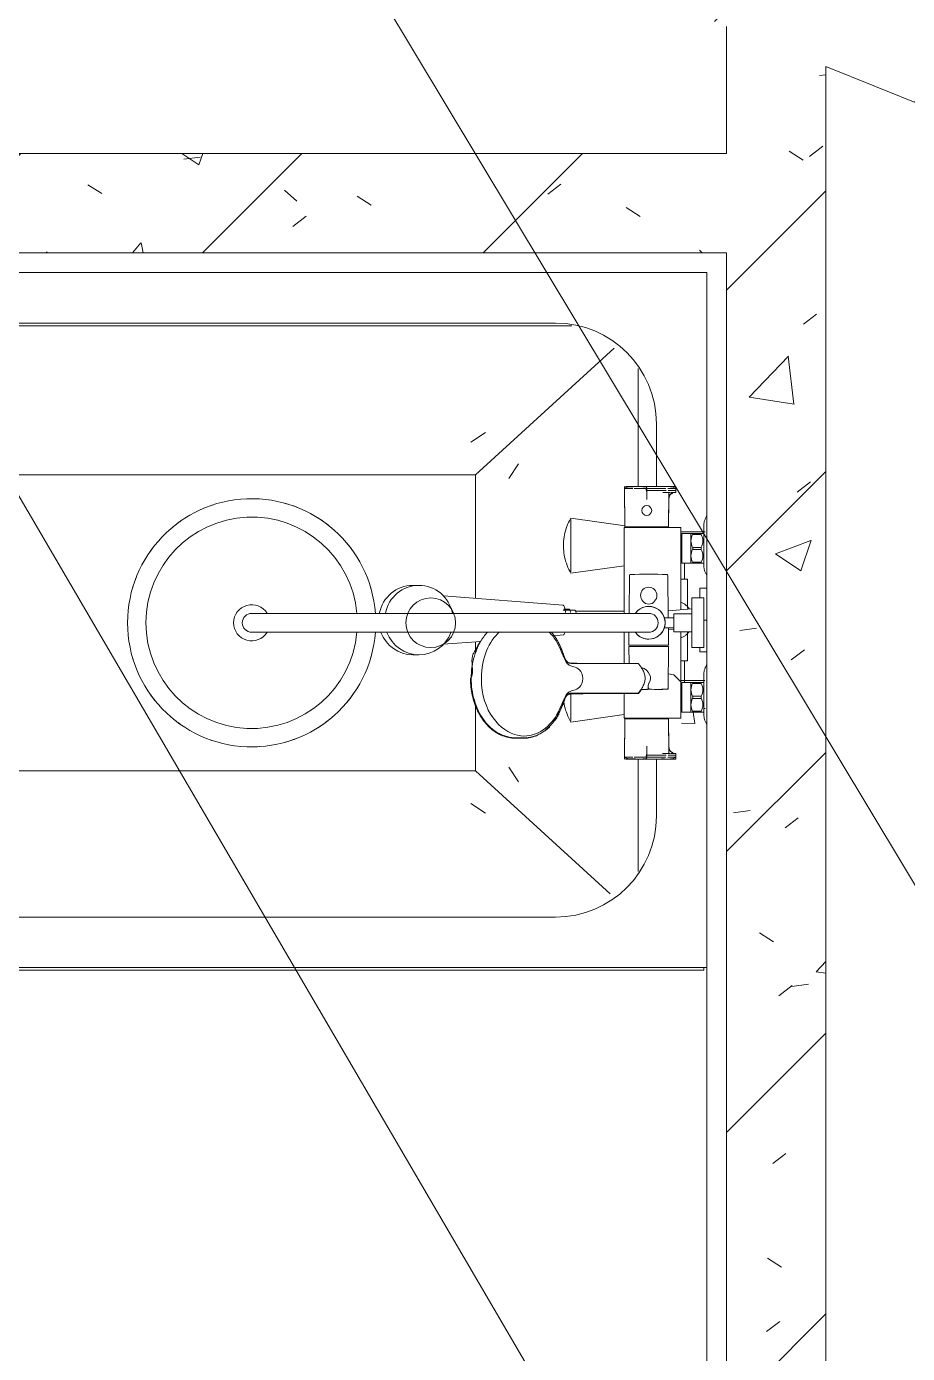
# Model space of a CAD drawing. Header units: millimetres. Extents: x -584918 to 2941280, y 3000189 to 4229862.
# Drawn here: x 177177 to 178064, y 3668222 to 3669559 of the extents above; entities that cross this region are included whole.
import ezdxf

# ---------------------------------------------------------------- set-up
doc = ezdxf.new("R2010")
doc.units = ezdxf.units.MM
for name, color, linetype, lineweight in [('Сантехника', 7, 'Continuous', 0), ('Стены внутренние', 7, 'Continuous', 0), ('Стены несущие', 7, 'Continuous', 0), ('Стены отделка', 7, 'Continuous', 0), ('экспертиза ДУ пояснения', 6, 'Continuous', 0), ('экспертиза условные обозначения', 1, 'Continuous', 0)]:
    doc.layers.add(name, color=color, linetype=linetype, lineweight=lineweight)
pattern_1 = [(45, (192051.36, 3643581.32), (-141.4214, 141.4214), [])]
pattern_2 = [(50, (192051.36, 3643581.32), (364.368, -31.8783), [38.1, -419.1]), (355, (192051.36, 3643581.3), (-70.486, 382.1133), [30.48, -335.28]), (100.451, (192081.73, 3643578.66), (293.885, 350.2334), [32.38, -356.18]), (46.184, (192051.36, 3643682.9), (542.1585, -84.086), [57.15, -628.65]), (96.636, (192096.54, 3643675.9), (474.805, 494.8554), [48.57, -534.27]), (351.184, (192051.36, 3643682.9), (474.81, 494.85), [45.72, -502.92]), (21, (192102.16, 3643657.52), (303.2285, -204.5305), [38.1, -419.1]), (326, (192102.16, 3643657.5), (123.604, 368.376), [30.48, -335.28]), (71.451, (192127.43, 3643640.47), (426.834, 163.8427), [32.38, -356.18]), (37.5, (192051.36, 3643581.32), (6.17665, 169.11015), [16.764, -314.452, 16.764, -323.596, -336.55]), (37.5, (192051.36, 3643581.32), (6.17665, 169.11015), [-671.576, 16.764, -319.786]), (7.5, (192051.36, 3643581.32), (133.6389, 200.3615), [16.764, -177.292, 16.764, -306.832, -128.27]), (7.5, (192051.36, 3643581.32), (133.6389, 200.3615), [-517.652, 16.764, -111.506]), (327.5, (191938.08, 3643581.32), (271.1818, -11.45836), [16.764, -110.236, 16.764, -379.476, -525.78]), (327.5, (191938.08, 3643581.32), (271.1818, -11.45836), [-523.24, 16.764, -509.016]), (317.5, (191887.28, 3643581.32), (296.2585, 50.8528), [16.764, -148.336, 16.764, -246.38, -373.38]), (317.5, (191887.28, 3643581.32), (296.2585, 50.8528), [-428.244, 16.764, -356.616])]

# ---------------------------------------------------------------- blocks, each defined once
blk = doc.blocks.new('ADSK_Акриловая ванна Vagnerplast Kasandra в комплекте с креплениями - Ванна 1800х700-1043259-АР Этаж 01')
at = {"layer": 'Сантехника', "color": 9, "true_color": 0xe1b7aa}
for p, q in [((1200, 0), (0, 0)), ((0, 0), (0, -3)), ((94.4, -77), (230, -201)), ((66, -212.7), (66, -99.4)), ((219.8, -158.4), (234.5, -168)), ((196.5, -204.7), (186.7, -189.8)), ((871, -201), (230, -201)), ((230, -201), (230, -267.8)), ((230, -320.2), (230, -330.9)), ((230, -374.5), (230, -499)), ((66, -606.1), (66, -487.3)), ((90.2, -626.8), (230, -499)), ((186.7, -510.2), (196.5, -495.3)), ((230, -499), (871, -499)), ((234.5, -532), (219.8, -541.6)), ((835, -649), (132.8, -649))]:
    blk.add_line(p, q, dxfattribs=at)
blk.add_circle((275, -350), 25, dxfattribs=at)
blk = doc.blocks.new('ADSK_Смеситель для ванны с душем GPD Gildo - Смеситель-853394-АР Этаж 01')
at = {"layer": 'Сантехника', "color": 253, "true_color": 0xaaaaaa}
for p, q in [((-14272, 25513.8), (-14271.6, 25473.2)), ((-14272, 25511.9), (-14271.6, 25473.2)), ((-14272, 25511.5), (-14271.6, 25473.7)), ((-14270.9, 25513.8), (-14249.6, 25513.8)), ((-14253.6, 25513.7), (-14249.7, 25513.7)), ((-14253, 25513.8), (-14249.6, 25513.9)), ((-14249.6, 25511.9), (-14249.6, 25509.9)), ((-14249.6, 25509.9), (-14249.6, 25508)), ((-14227.6, 25473.2), (-14227.3, 25508)), ((-14220.2, 25508), (-14220.2, 25513.8)), ((-14220.2, 25511.9), (-14220.2, 25509.9)), ((-14227.6, 25473.7), (-14227.4, 25500.8)), ((-14227.6, 25473.2), (-14227.4, 25500.8)), ((-14272.4, 25472.6), (-14272.4, 25386.1)), ((-14254.7, 25472.6), (-14272.4, 25472.6)), ((-14272.4, 25472.6), (-14272.4, 25386.1)), ((-14254.7, 25472.6), (-14272.4, 25472.6)), ((-14272.4, 25471.6), (-14272.4, 25386.1)), ((-14249.6, 25473.2), (-14271.6, 25473.2)), ((-14249.6, 25473.2), (-14271.6, 25473.2)), ((-14215.3, 25472.6), (-14254.7, 25472.6)), ((-14215.3, 25472.6), (-14254.7, 25472.6)), ((-14227.6, 25473.2), (-14249.6, 25473.2)), ((-14249.6, 25473.2), (-14227.6, 25473.2)), ((-14214.2, 25466.6), (-14214.2, 25436.6)), ((-14192.2, 25466.6), (-14214.2, 25466.6)), ((-14205.2, 25466.6), (-14205.2, 25436.6)), ((-14203.3, 25466.6), (-14203.3, 25465.5)), ((-14203.3, 25465.5), (-14194.7, 25465.5)), ((-14194.7, 25465.5), (-14194.7, 25466.6)), ((-14192.2, 25436.6), (-14192.2, 25466.6)), ((-14203.3, 25450.5), (-14203.3, 25452.6)), ((-14203.3, 25452.6), (-14194.7, 25452.6)), ((-14194.7, 25450.5), (-14203.3, 25450.5)), ((-14194.7, 25452.6), (-14194.7, 25450.5)), ((-14214.2, 25436.6), (-14192.2, 25436.6)), ((-14203.3, 25436.6), (-14203.3, 25437.6)), ((-14203.3, 25437.6), (-14194.7, 25437.6)), ((-14194.7, 25437.6), (-14194.7, 25436.6)), ((-14267.4, 25386.1), (-14267.1, 25424.1)), ((-14228.2, 25424.3), (-14227.9, 25381.6)), ((-14204.2, 25401.6), (-14204.2, 25385.6)), ((-14192.2, 25401.6), (-14204.2, 25401.6)), ((-14192.2, 25351.6), (-14192.2, 25401.6)), ((-14647.6, 25386.1), (-14523, 25386.1)), ((-14295.6, 25386.1), (-14599.6, 25386.1)), ((-14247.6, 25386.1), (-14523, 25386.1)), ((-14222.2, 25385.6), (-14222.2, 25367.6)), ((-14204.2, 25385.6), (-14222.2, 25385.6)), ((-14204.2, 25385.6), (-14204.2, 25367.6)), ((-14227.9, 25381.6), (-14231.9, 25381.6)), ((-14231.9, 25371.6), (-14227.8, 25371.6)), ((-14227.9, 25381.6), (-14222.2, 25381.6)), ((-14227.8, 25371.6), (-14227.6, 25354.1)), ((-14222.2, 25371.6), (-14227.8, 25371.6)), ((-14523, 25367.1), (-14647.6, 25367.1)), ((-14599.6, 25367.1), (-14295.6, 25367.1)), ((-14523, 25367.1), (-14247.6, 25367.1)), ((-14272.4, 25367.1), (-14272.4, 25335.7)), ((-14272.4, 25367.1), (-14272.4, 25335.7)), ((-14272.4, 25367.1), (-14272.4, 25335.7)), ((-14267.6, 25354.1), (-14267.5, 25367.1)), ((-14222.2, 25367.6), (-14204.2, 25367.6)), ((-14204.2, 25367.6), (-14204.2, 25351.6)), ((-14227.6, 25354.1), (-14267.6, 25354.1)), ((-14267.6, 25352.7), (-14227.7, 25352.7)), ((-14267.4, 25335.7), (-14267.6, 25352.7)), ((-14227.7, 25352.7), (-14228.1, 25311.2)), ((-14204.2, 25351.6), (-14192.2, 25351.6)), ((-14325.9, 25335.7), (-14267.4, 25335.7)), ((-14325.8, 25335.9), (-14324.2, 25335.9)), ((-14258.8, 25335.7), (-14267.4, 25335.7)), ((-14214.2, 25316.6), (-14214.2, 25286.6)), ((-14192.2, 25316.6), (-14214.2, 25316.6)), ((-14205.2, 25286.6), (-14205.2, 25316.6)), ((-14203.3, 25316.6), (-14203.3, 25315.5)), ((-14194.7, 25315.5), (-14194.7, 25316.6)), ((-14192.2, 25286.6), (-14192.2, 25316.6)), ((-14258.7, 25305.7), (-14325.9, 25305.7)), ((-14272.4, 25305.7), (-14272.4, 25281.6)), ((-14272.4, 25305.7), (-14272.4, 25280.6)), ((-14272.4, 25305.7), (-14272.4, 25280.6)), ((-14248.2, 25313.5), (-14248.1, 25311.2)), ((-14228.1, 25309.8), (-14235.7, 25309.5)), ((-14231.2, 25309.8), (-14234.3, 25309.8)), ((-14228.1, 25309.8), (-14231.2, 25309.8)), ((-14228.1, 25309.8), (-14228.1, 25311.2)), ((-14203.3, 25315.5), (-14194.7, 25315.5)), ((-14203.3, 25302.6), (-14203.3, 25300.5)), ((-14194.7, 25302.6), (-14203.3, 25302.6)), ((-14194.7, 25300.5), (-14194.7, 25302.6)), ((-14203.3, 25300.5), (-14194.7, 25300.5)), ((-14272.4, 25280.6), (-14254.7, 25280.6)), ((-14272.4, 25280.6), (-14254.7, 25280.6)), ((-14271.6, 25279.9), (-14272, 25239.3)), ((-14271.6, 25279.9), (-14272, 25241.2)), ((-14271.6, 25279.4), (-14272, 25241.7)), ((-14271.6, 25279.9), (-14249.6, 25279.9)), ((-14271.6, 25279.9), (-14249.6, 25279.9)), ((-14254.7, 25280.6), (-14215.3, 25280.6)), ((-14254.7, 25280.6), (-14215.3, 25280.6)), ((-14249.6, 25279.9), (-14227.6, 25279.9)), ((-14227.6, 25279.9), (-14249.6, 25279.9)), ((-14227.3, 25245.1), (-14227.6, 25279.9)), ((-14227.4, 25252.4), (-14227.6, 25279.9)), ((-14227.4, 25252.4), (-14227.6, 25279.4)), ((-14214.2, 25286.6), (-14192.2, 25286.6)), ((-14203.3, 25286.6), (-14203.3, 25287.6)), ((-14203.3, 25287.6), (-14194.7, 25287.6)), ((-14202.8, 25286.6), (-14201.2, 25275.2)), ((-14194.7, 25287.6), (-14194.7, 25286.6)), ((-14201.2, 25275.2), (-14214.6, 25275.6)), ((-14373.1, 25260.4), (-14382.3, 25260.4)), ((-14373.3, 25260.7), (-14381.2, 25260.6)), ((-14249.6, 25239.3), (-14270.9, 25239.3)), ((-14249.7, 25239.4), (-14253.6, 25239.4)), ((-14253, 25239.3), (-14249.6, 25239.3)), ((-14249.6, 25245.1), (-14249.6, 25243.3)), ((-14249.6, 25243.3), (-14249.6, 25241.2)), ((-14220.2, 25239.3), (-14220.2, 25245.1)), ((-14220.2, 25243.3), (-14220.2, 25241.3))]:
    blk.add_line(p, q, dxfattribs=at)
at = {"layer": 'Сантехника', "color": 253, "true_color": 0xaaaaaa, "flags": 128}
for points in [[(-14272, 25511.9), (-14270, 25513), (-14267.8, 25513.5), (-14265.6, 25513.7), (-14263.3, 25513.7), (-14261, 25513.8), (-14258.8, 25513.8)], [(-14258.8, 25513.8), (-14261, 25513.8), (-14263.3, 25513.7), (-14265.6, 25513.7), (-14267.8, 25513.5), (-14270, 25513), (-14272, 25511.9)], [(-14249.6, 25513.8), (-14250.2, 25510.9), (-14249.6, 25508)], [(-14220.2, 25513.8), (-14228.7, 25513.8), (-14249.6, 25513.8)], [(-14249.6, 25508), (-14249.6, 25506.2), (-14249.6, 25504.4), (-14249.6, 25502.6), (-14249.6, 25500.8)], [(-14220.2, 25511.9), (-14222.9, 25513.2), (-14225.8, 25513.7), (-14228.7, 25513.8), (-14231.6, 25513.8), (-14234.6, 25513.8), (-14237.5, 25513.8), (-14240.5, 25513.8)], [(-14240.5, 25513.8), (-14237.5, 25513.8), (-14234.6, 25513.8), (-14231.6, 25513.8), (-14228.7, 25513.8), (-14225.8, 25513.7), (-14222.9, 25513.2), (-14220.2, 25511.9)], [(-14215.3, 25389.8), (-14215.3, 25408.6), (-14215.3, 25472.6)], [(-14215.3, 25389.8), (-14215.3, 25408.6), (-14215.3, 25472.6)], [(-14643.6, 25386.1), (-14644.4, 25386.1), (-14645, 25386.1), (-14645.6, 25386.1), (-14646.1, 25386.1), (-14646.6, 25386.1), (-14646.9, 25386.1), (-14647.2, 25386.1), (-14647.4, 25386.1), (-14647.6, 25386.1), (-14647.6, 25386.1)], [(-14599.6, 25386.1), (-14601.5, 25386.1), (-14603.5, 25386.1), (-14605.4, 25386.1), (-14607.3, 25386.1), (-14609.2, 25386.1), (-14611, 25386.1), (-14612.9, 25386.1), (-14614.7, 25386.1), (-14616.5, 25386.1), (-14618.3, 25386.1), (-14620.1, 25386.1), (-14621.8, 25386.1), (-14623.5, 25386.1), (-14625.1, 25386.1), (-14626.7, 25386.1), (-14628.3, 25386.1), (-14629.8, 25386.1)], [(-14266.5, 25386.1), (-14268.1, 25386.1), (-14269.7, 25386.1), (-14271.3, 25386.1), (-14273, 25386.1), (-14274.7, 25386.1), (-14276.5, 25386.1), (-14278.2, 25386.1), (-14280, 25386.1), (-14281.9, 25386.1), (-14283.7, 25386.1), (-14285.6, 25386.1), (-14287.5, 25386.1), (-14289.4, 25386.1), (-14291.3, 25386.1), (-14293.2, 25386.1), (-14295.1, 25386.1), (-14295.6, 25386.1)], [(-14247.7, 25386.1), (-14247.8, 25386.1), (-14248, 25386.1), (-14248.2, 25386.1), (-14248.6, 25386.1), (-14249, 25386.1), (-14249.5, 25386.1), (-14250.1, 25386.1), (-14250.7, 25386.1), (-14251.4, 25386.1), (-14252.2, 25386.1)], [(-14647.6, 25367.1), (-14647.5, 25367.1), (-14647.3, 25367.1), (-14647, 25367.1), (-14646.7, 25367.1), (-14646.3, 25367.1), (-14645.8, 25367.1), (-14645.2, 25367.1), (-14644.6, 25367.1), (-14643.8, 25367.1), (-14643.1, 25367.1)], [(-14630.2, 25367.1), (-14628.7, 25367.1), (-14627.2, 25367.1), (-14625.6, 25367.1), (-14623.9, 25367.1), (-14622.3, 25367.1), (-14620.5, 25367.1), (-14618.8, 25367.1), (-14617, 25367.1), (-14615.2, 25367.1), (-14613.4, 25367.1), (-14611.5, 25367.1), (-14609.7, 25367.1), (-14607.8, 25367.1), (-14605.9, 25367.1), (-14604, 25367.1), (-14602.1, 25367.1), (-14600.1, 25367.1), (-14599.6, 25367.1)], [(-14295.6, 25367.1), (-14293.7, 25367.1), (-14291.8, 25367.1), (-14289.9, 25367.1), (-14288, 25367.1), (-14286.1, 25367.1), (-14284.2, 25367.1), (-14282.4, 25367.1), (-14280.5, 25367.1), (-14278.7, 25367.1), (-14276.9, 25367.1), (-14275.2, 25367.1), (-14273.5, 25367.1), (-14271.8, 25367.1), (-14270.1, 25367.1), (-14268.5, 25367.1), (-14267, 25367.1)], [(-14251.6, 25367.1), (-14250.9, 25367.1), (-14250.2, 25367.1), (-14249.6, 25367.1), (-14249.1, 25367.1), (-14248.7, 25367.1), (-14248.3, 25367.1), (-14248, 25367.1), (-14247.8, 25367.1), (-14247.7, 25367.1), (-14247.6, 25367.1)], [(-14215.3, 25280.6), (-14215.3, 25344.6), (-14215.3, 25367.2)], [(-14215.3, 25280.6), (-14215.3, 25344.6), (-14215.3, 25367.2)], [(-14227.9, 25325.2), (-14222.2, 25324.2), (-14215.6, 25317.5), (-14214.2, 25315)], [(-14249.6, 25252.4), (-14249.6, 25250.5), (-14249.6, 25248.7), (-14249.6, 25246.9), (-14249.6, 25245.1)], [(-14258.8, 25239.3), (-14261, 25239.4), (-14263.3, 25239.4), (-14265.6, 25239.5), (-14267.8, 25239.6), (-14270, 25240.1), (-14272, 25241.2)], [(-14272, 25241.2), (-14270, 25240.1), (-14267.8, 25239.6), (-14265.6, 25239.5), (-14263.3, 25239.4), (-14261, 25239.4), (-14258.8, 25239.3)], [(-14249.6, 25245.1), (-14250.2, 25242.2), (-14249.6, 25239.3)], [(-14249.6, 25239.3), (-14228.7, 25239.3), (-14220.2, 25239.3)], [(-14240.5, 25239.3), (-14237.5, 25239.3), (-14234.6, 25239.4), (-14231.6, 25239.4), (-14228.7, 25239.3), (-14225.8, 25239.4), (-14222.9, 25240), (-14220.2, 25241.3)], [(-14220.2, 25241.3), (-14222.9, 25240), (-14225.8, 25239.4), (-14228.7, 25239.3), (-14231.6, 25239.4), (-14234.6, 25239.4), (-14237.5, 25239.3), (-14240.5, 25239.3)]]:
    blk.add_lwpolyline(points, dxfattribs=at)
at = {"layer": 'Сантехника', "color": 253, "true_color": 0xaaaaaa}
for centre, radius, start, end in [((-14647.6, 25376.6), 125, 4.3587, 355.6413), ((-14647.6, 25376.6), 125, 108, 110.7852), ((-14647.6, 25376.6), 125, 90, 90.9719), ((-14647.6, 25376.6), 125, 86.4742, 90), ((-14647.6, 25376.6), 125, 68.4927, 74.359), ((-14249.6, 25489.7), 4.95, 0, 180), ((-14249.6, 25489.7), 4.95, 0, 180), ((-14249.6, 25489.7), 4.95, 180, 0), ((-14249.6, 25489.7), 4.95, 180, 0), ((-14647.6, 25376.6), 106.5, 5.1177, 354.8823), ((-14647.6, 25376.6), 125, 124.0324, 129.6996), ((-14647.6, 25376.6), 125, 51.5693, 57.4616), ((-14271.4, 25471.6), 1, 135, 180), ((-14271.1, 25473.7), 0.53, 180.55, 270), ((-14228.1, 25473.7), 0.507, 270, 359.45), ((-14192.3, 25459.1), 12.8, 149.7203, 210.2797), ((-14205.8, 25459.1), 12.8, 329.7203, 30.2797), ((-14647.6, 25376.6), 125, 140.8157, 146.7943), ((-14647.6, 25376.6), 125, 34.9462, 39.5976), ((-14192.3, 25444.1), 12.8, 149.7203, 210.2797), ((-14205.8, 25444.1), 12.8, 329.7203, 30.2797), ((-14647.6, 25376.6), 125, 158.2284, 163.4794), ((-14266.1, 25424.1), 0.998, 92.8119, 179.5562), ((-14247.6, 25048.4), 377.2, 87.1918, 92.8119), ((-14229.2, 25424.1), 1, 13.0195, 88.776), ((-14647.6, 25376.6), 125, 15.4584, 18), ((-14247.6, 25404.2), 8.25, 315.3231, 224.6769), ((-14247.6, 25402.6), 7.21, 215.5912, 324.4088), ((-14647.6, 25376.6), 18.2, 31.369, 328.631), ((-14647.6, 25376.6), 9.5, 90, 270), ((-14247.6, 25376.6), 16.5, 0, 143.359), ((-14247.6, 25376.6), 16.5, 270, 140.9091), ((-14247.6, 25376.6), 9.5, 270, 90), ((-14247.6, 25376.6), 16.5, 216.641, 0), ((-14247.6, 25376.6), 16.5, 219.0909, 270), ((-14647.6, 25376.6), 125, 342, 344.5416), ((-14647.6, 25376.6), 125, 196.5206, 201.7716), ((-14258.8, 25334.7), 1, 42.1874, 90), ((-14281.5, 25314.1), 31.7, 35.5199, 42.1874), ((-14279.3, 25315.6), 29, 27.1188, 35.5499), ((-14272.5, 25319.1), 21.4, 15.4992, 27.1188), ((-14273, 25322.5), 21.9, 332.6694, 343.9974), ((-14267.1, 25320.6), 15.8, 0.4678, 15.617), ((-14267.3, 25320.8), 16, 343.9974, 359.5793), ((-14647.6, 25376.6), 125, 213.2057, 219.1843), ((-14647.6, 25376.6), 125, 320.4024, 325.0538), ((-14258.7, 25306.7), 1, 270.2209, 317.9976), ((-14279.9, 25326), 29.6, 317.6588, 326.0364), ((-14279.6, 25325.8), 29.3, 325.9318, 332.6694), ((-14256.1, 25420.6), 111.2, 270.4198, 274.316), ((-14245.4, 25313.5), 2.73, 144.446, 180.3453), ((-14246.6, 25311.2), 1.51, 179.6178, 269.6178), ((-14239.5, 25419.1), 109.6, 265.6855, 271.752), ((-14248.5, 25713.1), 403.8, 271.752, 272.6966), ((-14229.6, 25311.2), 1.5, 272.6966, 359.4658), ((-14192.3, 25309.1), 12.8, 149.7203, 210.2797), ((-14205.8, 25309.1), 12.8, 329.7203, 30.2797), ((-14192.3, 25294.1), 12.8, 149.7203, 210.2797), ((-14205.8, 25294.1), 12.8, 329.7203, 30.2797), ((-14647.6, 25376.6), 125, 230.3004, 235.9676), ((-14647.6, 25376.6), 125, 302.5384, 308.4307), ((-14271.4, 25281.6), 1, 180, 225), ((-14271.1, 25279.4), 0.53, 90, 179.45), ((-14228.1, 25279.4), 0.507, 0.55, 90), ((-14647.6, 25376.6), 125, 249.2148, 252), ((-14647.6, 25376.6), 125, 269.0281, 270), ((-14647.6, 25376.6), 125, 270, 273.5258), ((-14647.6, 25376.6), 125, 285.641, 291.5073)]:
    blk.add_arc(centre, radius, start, end, dxfattribs=at)
for points, knots in [([(-14271.1, 25512.6), (-14271.1, 25512.6), (-14271.3, 25512.5), (-14271.5, 25512.3), (-14271.7, 25512.1), (-14271.9, 25511.8), (-14272, 25511.6), (-14272, 25511.5)], [-0.04166667, -0.04166667, -0.04166667, -0.04166667, -0.03645833, -0.03125, -0.02083333, -0.01041667, 0, 0, 0, 0]), ([(-14262.2, 25511.9), (-14261.3, 25511.9), (-14258.9, 25511.9), (-14254.8, 25511.9), (-14251.5, 25511.9), (-14250, 25511.9)], [-0.3801714, -0.3801714, -0.3801714, -0.3801714, -0.2857143, -0.1428571, -0.0098906, -0.0098906, -0.0098906, -0.0098906]), ([(-14253.1, 25513.7), (-14252.9, 25513.7), (-14251.8, 25513.7), (-14250.7, 25513.7), (-14249.6, 25513.7)], [0.7554499, 0.7554499, 0.7554499, 0.7554499, 0.7857143, 1, 1, 1, 1]), ([(-14230.4, 25511.9), (-14231, 25511.9), (-14233.2, 25511.9), (-14236.8, 25511.9), (-14241.1, 25511.9), (-14245.3, 25511.9), (-14248.2, 25511.9), (-14249.6, 25511.9)], [0.5532926, 0.5532926, 0.5532926, 0.5532926, 0.6, 0.7, 0.8, 0.9, 1, 1, 1, 1]), ([(-14229.9, 25509.9), (-14230.9, 25509.9), (-14233.8, 25509.9), (-14240.8, 25509.9), (-14245.9, 25509.9), (-14249.6, 25509.9)], [-19.251257, -19.251257, -19.251257, -19.251257, -16.243248, -10.828832, 0, 0, 0, 0]), ([(-14226, 25508), (-14226.9, 25508), (-14229, 25508), (-14231.7, 25508), (-14233.4, 25508)], [0.3992717, 0.3992717, 0.3992717, 0.3992717, 0.5, 0.6415393, 0.6415393, 0.6415393, 0.6415393]), ([(-14220.2, 25511.9), (-14220.3, 25511.9), (-14220.3, 25511.8), (-14222.2, 25511.8), (-14224.2, 25511.8), (-14226.3, 25511.9), (-14227.6, 25511.9), (-14228.3, 25511.9), (-14228.3, 25511.9)], [0, 0, 0, 0, 0.2, 0.3, 0.4, 0.45, 0.5, 0.5043447, 0.5043447, 0.5043447, 0.5043447]), ([(-14220.2, 25509.9), (-14220.3, 25509.9), (-14220.4, 25509.9), (-14224.6, 25509.9), (-14228, 25509.9), (-14228.1, 25509.9)], [-43.315327, -43.315327, -43.315327, -43.315327, -32.486496, -21.657664, -21.194493, -21.194493, -21.194493, -21.194493]), ([(-14227.4, 25500.8), (-14227.3, 25501.3), (-14227.2, 25502.3), (-14227, 25503.4), (-14226.8, 25504.2), (-14226.6, 25504.7), (-14226.4, 25505.1), (-14226.3, 25505.4), (-14226.1, 25505.7), (-14226, 25505.9), (-14225.8, 25506.1), (-14225.5, 25506.4), (-14225.1, 25506.6), (-14224.7, 25506.8), (-14224.3, 25507), (-14223.9, 25507.1), (-14223.6, 25507.3), (-14223.4, 25507.4), (-14223.3, 25507.5), (-14223.1, 25507.5), (-14223.1, 25507.6)], [-1, -1, -1, -1, -0.98958333, -0.97916667, -0.97395833, -0.96875, -0.96354167, -0.9609375, -0.95833333, -0.95572917, -0.953125, -0.94791667, -0.94270833, -0.9375, -0.93229167, -0.92708333, -0.92447917, -0.921875, -0.91927083, -0.91666667, -0.91666667, -0.91666667, -0.91666667]), ([(-14223.4, 25507.4), (-14223.9, 25507.1), (-14224.5, 25506.8), (-14225.2, 25506.3), (-14225.7, 25505.9), (-14226.2, 25505.4), (-14227, 25504.2), (-14227.3, 25502.6), (-14227.4, 25501.2), (-14227.4, 25500.8)], [0.3333333, 0.3333333, 0.3333333, 0.3333333, 0.4444444, 0.5, 0.5555556, 0.6111111, 0.6666667, 0.8888889, 1, 1, 1, 1]), ([(-14427.2, 25320.4), (-14426.7, 25320.8), (-14426.1, 25321.8), (-14425.5, 25323.9), (-14425.3, 25325.9), (-14425.2, 25328.1), (-14425.2, 25330.7), (-14425.4, 25333), (-14425.5, 25334.6), (-14425.5, 25335.6), (-14425.6, 25336.3), (-14425.6, 25337), (-14425.7, 25337.9), (-14425.7, 25339.5), (-14425.5, 25341.5), (-14425.1, 25343.6), (-14424.4, 25345.4), (-14423.5, 25346.9), (-14422.7, 25348), (-14422.1, 25349), (-14421.7, 25349.5), (-14421.4, 25350), (-14421.2, 25350.4), (-14421, 25350.8), (-14420.9, 25351), (-14420.8, 25351.3), (-14420.7, 25351.5), (-14420.6, 25351.8), (-14420.3, 25352.3), (-14420, 25353), (-14419.6, 25353.9), (-14419, 25355), (-14418.2, 25356.4), (-14417.5, 25357.6), (-14417.1, 25358.3), (-14417, 25358.4)], [0, 0, 0, 0, 0.0131579, 0.0197368, 0.0263158, 0.0328947, 0.0394737, 0.0460526, 0.0493421, 0.0509868, 0.0526316, 0.0542763, 0.0559211, 0.0592105, 0.0657895, 0.0723684, 0.0789474, 0.0855263, 0.0921053, 0.0953947, 0.0986842, 0.1003289, 0.1019737, 0.1036184, 0.1044408, 0.1052632, 0.1060855, 0.1069079, 0.1085526, 0.1118421, 0.1151316, 0.1184211, 0.125, 0.1315789, 0.1334777, 0.1334777, 0.1334777, 0.1334777]), ([(-14426.6, 25320.7), (-14426.5, 25324.4), (-14426, 25331.8), (-14423.5, 25343), (-14419.6, 25353.4), (-14414.8, 25361.5), (-14411.3, 25365.8), (-14409.9, 25367.3)], [-1, -1, -1, -1, -0.875, -0.75, -0.625, -0.5, -0.4257101, -0.4257101, -0.4257101, -0.4257101]), ([(-14313.9, 25320.5), (-14313.9, 25324.5), (-14319.1, 25333.1), (-14331.9, 25331.3), (-14335.5, 25351.7), (-14344.9, 25364.2), (-14348, 25367.3)], [0, 0, 0, 0, 0.0293974, 0.0890096, 0.1934039, 0.2348053, 0.2348053, 0.2348053, 0.2348053]), ([(-14345.7, 25367.1), (-14344.9, 25366.3), (-14343.2, 25364.2), (-14340.9, 25360.8), (-14338.6, 25357), (-14337.1, 25353.9), (-14336.2, 25351.8), (-14335.7, 25350.6), (-14335.4, 25349.7), (-14335, 25348.9), (-14334.6, 25347.7), (-14334.3, 25346.7), (-14333.9, 25345.6), (-14333.6, 25344.9), (-14333.4, 25344.1), (-14333.1, 25343.4), (-14332.9, 25342.7), (-14332.6, 25342.1), (-14332.4, 25341.4), (-14332.1, 25340.8), (-14331.8, 25340.2), (-14331.6, 25339.7), (-14331.3, 25339.2), (-14331, 25338.7), (-14330.7, 25338.2), (-14330.4, 25337.8), (-14330, 25337.4), (-14329.7, 25337.1), (-14329.3, 25336.7), (-14328.9, 25336.5), (-14328.5, 25336.2), (-14327.5, 25335.8), (-14326.7, 25335.7), (-14325.9, 25335.7)], [-0.6496557, -0.6496557, -0.6496557, -0.6496557, -0.6111111, -0.5555556, -0.5, -0.4444444, -0.4166667, -0.4027778, -0.3888889, -0.375, -0.3611111, -0.3333333, -0.3194444, -0.3055556, -0.2916667, -0.2777778, -0.2638889, -0.25, -0.2361111, -0.2222222, -0.2083333, -0.1944444, -0.1805556, -0.1666667, -0.1527778, -0.1388889, -0.125, -0.1111111, -0.0972222, -0.0833333, -0.0694444, -0.0555556, 0, 0, 0, 0]), ([(-14317, 25335.7), (-14317.3, 25335.7), (-14317.8, 25335.7), (-14318.8, 25335.7), (-14320, 25335.8), (-14321.2, 25335.9), (-14322.1, 25335.9), (-14322.7, 25335.9), (-14323.1, 25335.9), (-14323.5, 25335.9), (-14324.1, 25335.9), (-14325.2, 25335.8), (-14326.7, 25335.8), (-14328.5, 25336.4), (-14330.2, 25337.7), (-14331.8, 25340.1), (-14333.3, 25343.4), (-14334.6, 25347.3), (-14335.5, 25350), (-14335.9, 25351.3)], [0.35, 0.35, 0.35, 0.35, 0.35625, 0.3625, 0.375, 0.3875, 0.39375, 0.396875, 0.4, 0.403125, 0.40625, 0.4125, 0.425, 0.4375, 0.45, 0.4625, 0.475, 0.4875, 0.5, 0.5, 0.5, 0.5]), ([(-14427.2, 25320.4), (-14427.2, 25314.8), (-14426, 25303.4), (-14420.6, 25287.5), (-14412.1, 25274.5), (-14401.2, 25265.1), (-14390.8, 25261), (-14383.5, 25260.3), (-14380.6, 25260.4), (-14379.8, 25260.5)], [0, 0, 0, 0, 0.0555556, 0.1111111, 0.1666667, 0.2222222, 0.2777778, 0.3055556, 0.3161648, 0.3161648, 0.3161648, 0.3161648]), ([(-14313.9, 25320.5), (-14313.9, 25316.5), (-14319.1, 25308), (-14331.9, 25309.7), (-14337.4, 25278.6), (-14378, 25247.9), (-14416.2, 25286.9), (-14416.2, 25320.5)], [0, 0, 0, 0, 0.0293974, 0.0890096, 0.1934039, 0.3433632, 0.4954873, 0.4954873, 0.4954873, 0.4954873]), ([(-14325.9, 25305.7), (-14326.5, 25305.7), (-14327.3, 25305.6), (-14328.2, 25305.2), (-14328.9, 25304.9), (-14329.3, 25304.6), (-14329.6, 25304.3), (-14329.8, 25304.2), (-14330.1, 25303.9), (-14330.5, 25303.5), (-14330.8, 25303), (-14331, 25302.7), (-14331.2, 25302.3), (-14331.5, 25301.8), (-14331.8, 25301.3), (-14332, 25300.8), (-14332.1, 25300.5), (-14332.3, 25300), (-14332.6, 25299.3), (-14332.9, 25298.5), (-14333.2, 25297.8), (-14333.4, 25297.1), (-14333.8, 25296.1), (-14334.1, 25295.1), (-14334.4, 25294.2), (-14334.7, 25293.3), (-14335, 25292.5), (-14335.4, 25291.7), (-14335.7, 25290.8), (-14336.2, 25289.6), (-14337.1, 25287.5), (-14338.6, 25284.4), (-14340.9, 25280.6), (-14343.5, 25276.8), (-14346.6, 25273.1), (-14350.1, 25269.8), (-14353.9, 25266.7), (-14358.2, 25264.2), (-14362.8, 25262.2), (-14367.8, 25261), (-14371.4, 25260.7), (-14373.3, 25260.7)], [-1, -1, -1, -1, -0.958333, -0.9375, -0.916667, -0.895833, -0.890625, -0.885417, -0.875, -0.854167, -0.84375, -0.833333, -0.822917, -0.8125, -0.791667, -0.78125, -0.776042, -0.770833, -0.75, -0.729167, -0.71875, -0.708333, -0.6875, -0.666667, -0.652778, -0.638889, -0.625, -0.611111, -0.597222, -0.583333, -0.555556, -0.5, -0.444444, -0.388889, -0.333333, -0.277778, -0.222222, -0.166667, -0.111111, -0.055556, 0, 0, 0, 0]), ([(-14258, 25305.5), (-14258.8, 25305.5), (-14261, 25305.5), (-14265.7, 25305.5), (-14271.1, 25305.5), (-14275.8, 25305.5), (-14279.5, 25305.5), (-14282.1, 25305.5), (-14284.7, 25305.5), (-14287.3, 25305.5), (-14289.8, 25305.5), (-14292.2, 25305.5), (-14294.2, 25305.5), (-14295.8, 25305.5), (-14296.9, 25305.4), (-14298, 25305.4), (-14299.2, 25305.4), (-14300.7, 25305.4), (-14302.6, 25305.4), (-14305, 25305.4), (-14308, 25305.3), (-14311, 25305.3), (-14313.4, 25305.2), (-14315.1, 25305.2), (-14316.4, 25305.1), (-14317.4, 25305.1), (-14318.5, 25305.1), (-14319.8, 25305), (-14321.6, 25305), (-14323.4, 25304.9), (-14325.2, 25304.9), (-14326.7, 25304.9), (-14328, 25304.7), (-14329.3, 25304.2), (-14330.4, 25303.2), (-14331.4, 25301.7), (-14332.2, 25299.7), (-14332.9, 25297.5), (-14333.6, 25295.4), (-14334.2, 25293.9), (-14334.5, 25293), (-14334.5, 25292.9)], [0, 0, 0, 0, 0.0294118, 0.0588235, 0.0882353, 0.1176471, 0.1323529, 0.1470588, 0.1617647, 0.1764706, 0.1911765, 0.2058824, 0.2205882, 0.2279412, 0.2352941, 0.2426471, 0.25, 0.2647059, 0.2794118, 0.2941176, 0.3088235, 0.3235294, 0.3382353, 0.3455882, 0.3529412, 0.3602941, 0.3676471, 0.3823529, 0.3970588, 0.4117647, 0.4191176, 0.4264706, 0.4338235, 0.4411765, 0.4485294, 0.4558824, 0.4632353, 0.4705882, 0.4779412, 0.4852941, 0.4864913, 0.4864913, 0.4864913, 0.4864913]), ([(-14327.5, 25305.3), (-14327.4, 25305.3), (-14327.3, 25305.3), (-14327.1, 25305.3), (-14326.7, 25305.3), (-14326.4, 25305.3), (-14326.1, 25305.3), (-14325.7, 25305.4), (-14325.2, 25305.4), (-14324.7, 25305.4), (-14324, 25305.4), (-14323.1, 25305.4), (-14321.9, 25305.4), (-14320.5, 25305.4), (-14319, 25305.4), (-14317.3, 25305.4), (-14315.5, 25305.4), (-14313.5, 25305.4), (-14311.4, 25305.4), (-14309.1, 25305.4), (-14307, 25305.4), (-14305.7, 25305.4), (-14305.4, 25305.4)], [0.6501108, 0.6501108, 0.6501108, 0.6501108, 0.6527778, 0.6597222, 0.6631944, 0.6666667, 0.6701389, 0.6736111, 0.6805556, 0.6875, 0.6944444, 0.7083333, 0.7222222, 0.7361111, 0.75, 0.7638889, 0.7777778, 0.7916667, 0.8055556, 0.8194444, 0.8333333, 0.8385568, 0.8385568, 0.8385568, 0.8385568]), ([(-14301.4, 25305.4), (-14301.1, 25305.4), (-14299.7, 25305.4), (-14298.3, 25305.4), (-14297.2, 25305.4)], [0.85747572, 0.85747572, 0.85747572, 0.85747572, 0.86111111, 0.87575772, 0.87575772, 0.87575772, 0.87575772]), ([(-14247.1, 25309.7), (-14248.2, 25309.6), (-14251, 25309.4), (-14253.8, 25309.4), (-14255.3, 25309.4)], [-0.870672, -0.870672, -0.870672, -0.870672, -0.5, 0, 0, 0, 0]), ([(-14241.9, 25309.4), (-14241.3, 25309.4), (-14237.6, 25309.4), (-14234, 25309.5), (-14231.1, 25309.7)], [-0.6132169, -0.6132169, -0.6132169, -0.6132169, -0.5, -0.0242935, -0.0242935, -0.0242935, -0.0242935]), ([(-14337.9, 25285), (-14338.5, 25283.9), (-14339.8, 25281.6), (-14341.2, 25279.3), (-14342, 25278.2), (-14342.1, 25278.2)], [0.51598247, 0.51598247, 0.51598247, 0.51598247, 0.52941176, 0.54411765, 0.54477148, 0.54477148, 0.54477148, 0.54477148]), ([(-14359.5, 25263.3), (-14360.2, 25263), (-14363.1, 25261.9), (-14368.2, 25260.5), (-14372.7, 25260.3), (-14375, 25260.5)], [0.63686675, 0.63686675, 0.63686675, 0.63686675, 0.64705882, 0.67647059, 0.70588235, 0.70588235, 0.70588235, 0.70588235]), ([(-14347.1, 25272.1), (-14347.9, 25271.3), (-14349.5, 25269.8), (-14351.2, 25268.4), (-14352, 25267.8)], [0.57481429, 0.57481429, 0.57481429, 0.57481429, 0.58823529, 0.60070289, 0.60070289, 0.60070289, 0.60070289]), ([(-14223.1, 25245.6), (-14223.1, 25245.6), (-14223.3, 25245.7), (-14223.4, 25245.8), (-14223.6, 25245.9), (-14223.9, 25246), (-14224.3, 25246.1), (-14224.7, 25246.3), (-14225.1, 25246.5), (-14225.5, 25246.8), (-14225.8, 25247), (-14226, 25247.3), (-14226.1, 25247.5), (-14226.3, 25247.7), (-14226.4, 25248), (-14226.6, 25248.4), (-14226.8, 25249), (-14227, 25249.7), (-14227.2, 25250.8), (-14227.3, 25251.8), (-14227.4, 25252.4)], [-0.08333333, -0.08333333, -0.08333333, -0.08333333, -0.08072917, -0.078125, -0.07552083, -0.07291667, -0.06770833, -0.0625, -0.05729167, -0.05208333, -0.046875, -0.04427083, -0.04166667, -0.0390625, -0.03645833, -0.03125, -0.02604167, -0.02083333, -0.01041667, 0, 0, 0, 0]), ([(-14227.4, 25252.4), (-14227.4, 25251.9), (-14227.3, 25251), (-14227.2, 25249.9), (-14226.9, 25249), (-14226.6, 25248.4), (-14226.2, 25247.8), (-14225.7, 25247.3), (-14225.2, 25246.8), (-14224.5, 25246.3), (-14223.9, 25246), (-14223.4, 25245.8)], [0, 0, 0, 0, 0.1111111, 0.2222222, 0.2777778, 0.3333333, 0.3888889, 0.4444444, 0.5, 0.5555556, 0.6666667, 0.6666667, 0.6666667, 0.6666667]), ([(-14272, 25241.7), (-14272, 25241.5), (-14271.9, 25241.3), (-14271.7, 25241), (-14271.5, 25240.8), (-14271.3, 25240.6), (-14271.1, 25240.6), (-14271.1, 25240.5)], [-1, -1, -1, -1, -0.98958333, -0.97916667, -0.96875, -0.96354167, -0.95833333, -0.95833333, -0.95833333, -0.95833333]), ([(-14250, 25241.2), (-14251.5, 25241.2), (-14254.8, 25241.2), (-14258.9, 25241.2), (-14261.3, 25241.3), (-14262.2, 25241.3)], [-0.9901094, -0.9901094, -0.9901094, -0.9901094, -0.8571429, -0.7142857, -0.6198286, -0.6198286, -0.6198286, -0.6198286]), ([(-14249.6, 25239.4), (-14250.3, 25239.4), (-14251.5, 25239.4), (-14252.6, 25239.4), (-14253.1, 25239.4)], [0, 0, 0, 0, 0.1428571, 0.2445501, 0.2445501, 0.2445501, 0.2445501]), ([(-14249.6, 25243.3), (-14245.9, 25243.3), (-14240.8, 25243.3), (-14233.8, 25243.3), (-14230.9, 25243.3), (-14229.9, 25243.3)], [0, 0, 0, 0, 10.828832, 16.243248, 19.251257, 19.251257, 19.251257, 19.251257]), ([(-14249.6, 25241.2), (-14248.2, 25241.2), (-14245.3, 25241.2), (-14241.1, 25241.2), (-14236.8, 25241.3), (-14233.2, 25241.3), (-14231, 25241.3), (-14230.4, 25241.3)], [0, 0, 0, 0, 0.1, 0.2, 0.3, 0.4, 0.4467074, 0.4467074, 0.4467074, 0.4467074]), ([(-14233.7, 25245.1), (-14231.9, 25245.1), (-14229.1, 25245.1), (-14226.9, 25245.1), (-14226.1, 25245.1)], [0.351163, 0.351163, 0.351163, 0.351163, 0.5, 0.5989012, 0.5989012, 0.5989012, 0.5989012]), ([(-14228.3, 25241.3), (-14228.3, 25241.3), (-14227.6, 25241.3), (-14226.3, 25241.3), (-14224.2, 25241.3), (-14222.2, 25241.3), (-14220.3, 25241.3), (-14220.3, 25241.3), (-14220.2, 25241.3)], [0.4956553, 0.4956553, 0.4956553, 0.4956553, 0.5, 0.55, 0.6, 0.7, 0.8, 1, 1, 1, 1]), ([(-14228.1, 25243.3), (-14228, 25243.3), (-14224.6, 25243.3), (-14220.4, 25243.3), (-14220.3, 25243.3), (-14220.2, 25243.3)], [21.194493, 21.194493, 21.194493, 21.194493, 21.657664, 32.486496, 43.315327, 43.315327, 43.315327, 43.315327])]:
    blk.add_open_spline(points, degree=3, knots=knots, dxfattribs=at)
for points in [[(-14272, 25511.9), (-14272, 25511.9), (-14271.6, 25511.9), (-14270, 25511.8), (-14267.3, 25511.8), (-14264.9, 25511.9), (-14263.6, 25511.9)], [(-14259.2, 25513.9), (-14259.7, 25513.9), (-14260.1, 25513.8), (-14260.6, 25513.8)], [(-14249.8, 25513.8), (-14250.8, 25513.8), (-14252.8, 25513.9), (-14254.9, 25513.9), (-14256, 25513.9)], [(-14220.2, 25508), (-14220.8, 25508), (-14222.5, 25508), (-14225.4, 25508)], [(-14398.1, 25367.5), (-14408.3, 25357.9), (-14416.2, 25342.1), (-14416.2, 25320.5)], [(-14247.7, 25315.1), (-14243.1, 25321.1), (-14247.3, 25329.1), (-14255.1, 25331.6)], [(-14381.2, 25260.6), (-14384.3, 25260.7), (-14390.4, 25261.5), (-14399.2, 25265.1), (-14407.2, 25270.9), (-14414.1, 25278.6), (-14419.6, 25287.9), (-14423.5, 25298.4), (-14426, 25309.6), (-14426.5, 25317), (-14426.6, 25320.7)], [(-14255.3, 25308.8), (-14256.1, 25307.6), (-14257, 25306.5), (-14258, 25305.5)], [(-14263.6, 25241.3), (-14264.9, 25241.3), (-14267.3, 25241.3), (-14270, 25241.3), (-14271.6, 25241.3), (-14272, 25241.2), (-14272, 25241.2)], [(-14260.6, 25239.3), (-14260.1, 25239.3), (-14259.7, 25239.3), (-14259.2, 25239.3)], [(-14256, 25239.3), (-14254.9, 25239.3), (-14252.8, 25239.3), (-14250.8, 25239.3), (-14249.8, 25239.3)], [(-14225.3, 25245.1), (-14222.5, 25245.1), (-14220.8, 25245.1), (-14220.2, 25245.1)]]:
    blk.add_open_spline(points, degree=3, dxfattribs=at)
blk = doc.blocks.new('ВК_Домодедово_rvt-1-АР Этаж 01')
at = {"layer": 'Сантехника', "color": 253, "lineweight": 9, "true_color": 0xaaaaaa, "rotation": 180}
blk.add_blockref('ADSK_Акриловая ванна Vagnerplast Kasandra в комплекте с креплениями - Ванна 1800х700-1043259-АР Этаж 01', (-14192.2, 25026.6), dxfattribs=at)
at = {"layer": 'Сантехника', "color": 253, "lineweight": 9, "true_color": 0xaaaaaa}
blk.add_blockref('ADSK_Смеситель для ванны с душем GPD Gildo - Смеситель-853394-АР Этаж 01', (0, 0), dxfattribs=at)
blk = doc.blocks.new('ADSK_Ванна_стальная_эмалированная_ГОСТ23695-2016 - ВСт-1200-7575436-АР Этаж 01')
at = {"layer": 'Сантехника'}
for p, q in [((1200, 700), (0, 700)), ((152.4, 649.2), (823.8, 649.2)), ((50.8, 490), (50.8, 547.6)), ((50.8, 152.4), (50.8, 215.5)), ((823.8, 50.8), (152.4, 50.8))]:
    blk.add_line(p, q, dxfattribs=at)
for centre, start, end in [((152.4, 547.6), 90, 180), ((152.4, 152.4), 180, 270)]:
    blk.add_arc(centre, 101.6, start, end, dxfattribs=at)
blk = doc.blocks.new('ADSK_Смеситель для душа ГОСТ 25809-96 _Тип12_ - ADSK_Смеситель для душа ГОСТ 25809-96 _Тип12_-7575392-АР Этаж 01')
at = {"layer": 'Сантехника'}
for p, q in [((-35, 296.1), (-35, 290)), ((35, 290), (35, 296.1)), ((-24.4, 265.5), (-21.5, 227.5)), ((15, 144.6), (24.4, 265.4)), ((-15.7, 153.8), (-15, 144.6)), ((-102.7, 136.9), (-95.2, 83.3)), ((-75, 136.9), (-101.3, 136.9)), ((-73.6, 136.9), (-75, 136.9)), ((10, 132.8), (10, 144.6)), ((11, 138.7), (11, 144.1)), ((47.3, 136.9), (54.8, 83.3)), ((75, 136.9), (48.7, 136.9)), ((101.3, 136.9), (75, 136.9)), ((95, 82.3), (102.7, 136.9)), ((9, 83.3), (9, 132.1)), ((-9.4, 38.6), (-9.8, 33.1)), ((11.2, 15.1), (9.4, 38.8)), ((-62.8, 22.4), (-41.2, 22.4)), ((-61, 2), (-61, 26.2)), ((-41.2, 25.9), (-41.2, 19.3)), ((-41.2, 19.3), (-12.2, 19.3)), ((11.8, 19.3), (41.2, 19.3)), ((41.2, 25.9), (41.2, 19.3)), ((41.2, 22.4), (57.2, 22.4)), ((89, 1.5), (89, 26.2)), ((-89.1, 3.1), (-89.1, 1.5)), ((-32.1, 7), (-32.1, 0)), ((-32.1, 7), (-27.9, 7)), ((0, 3.1), (0, 0)), ((22.2, 7), (32.1, 7)), ((32.1, 0), (32.1, 7)), ((-11.6, 0), (-32.1, 0)), ((0, 0), (-11.6, 0)), ((11.6, 0), (0, 0)), ((32.1, 0), (11.6, 0))]:
    blk.add_line(p, q, dxfattribs=at)
at = {"layer": 'Сантехника', "flags": 128}
for points in [[(-102.7, 136.9), (-100.8, 138), (-98.9, 139), (-96.9, 139.9), (-94.9, 140.7), (-92.8, 141.5), (-90.8, 142.2), (-88.7, 142.7), (-86.6, 143.2), (-84.4, 143.7), (-82.3, 144)], [(47.3, 136.9), (49.2, 138), (51.1, 139), (53.1, 139.9), (55.1, 140.7), (57.2, 141.5), (59.2, 142.2), (61.3, 142.7), (63.4, 143.2), (65.6, 143.7), (67.7, 144), (69.9, 144.2), (72.1, 144.4), (74.2, 144.5), (75, 144.5)], [(75, 144.5), (77.2, 144.4), (79.3, 144.3), (81.5, 144.1), (83.7, 143.8), (85.8, 143.4), (87.9, 142.9), (90, 142.4), (92.1, 141.7), (94.2, 141), (96.2, 140.2), (98.2, 139.3), (100.1, 138.3), (102, 137.3), (102.7, 136.9)], [(-18, 26), (-17.6, 25.3), (-17.3, 24.6), (-16.9, 23.9), (-16.5, 23.2), (-16.1, 22.6), (-15.7, 21.9), (-15.2, 21.3), (-14.7, 20.7), (-14.2, 20.1), (-13.7, 19.6), (-13.1, 19), (-12.5, 18.5), (-11.9, 18)], [(11, 17.3), (11.6, 17.8), (12.2, 18.3), (12.8, 18.8), (13.4, 19.3), (13.9, 19.8), (14.4, 20.4), (15, 21), (15.4, 21.6), (15.9, 22.2), (16.3, 22.9), (16.7, 23.5), (17.1, 24.2), (17.5, 24.9), (17.8, 25.6), (18.1, 26.3)], [(-105, 0), (-104.4, 0.4), (-103.8, 0.8), (-103.1, 1.1), (-102.5, 1.4), (-101.8, 1.7), (-101.1, 1.9), (-100.4, 2.2), (-99.7, 2.4), (-99, 2.5), (-98.3, 2.7), (-97.6, 2.8), (-96.9, 2.9), (-96.1, 3), (-95.4, 3), (-95, 3)], [(-95, 3), (-95, 3), (-94.9, 3), (-94.9, 3), (-94.7, 3), (-94.6, 3), (-94.4, 3), (-94.2, 3), (-94, 3), (-93.7, 3), (-93.4, 3), (-93.1, 3), (-92.7, 3), (-92.4, 3), (-91.9, 3), (-91.5, 3), (-91, 3), (-90.6, 3), (-90, 3), (-89.5, 3), (-88.9, 3), (-88.3, 3), (-87.7, 3), (-87.1, 3), (-86.5, 3), (-85.8, 3)], [(-55, 3), (-55, 3), (-55.1, 3), (-55.1, 3), (-55.3, 3), (-55.4, 3), (-55.6, 3), (-55.8, 3), (-56, 3), (-56.3, 3), (-56.6, 3), (-56.9, 3), (-57.3, 3), (-57.6, 3), (-58.1, 3), (-58.5, 3), (-59, 3), (-59.4, 3), (-60, 3), (-60.5, 3), (-61.1, 3), (-61.7, 3), (-62.3, 3), (-62.9, 3), (-63.5, 3), (-64.2, 3), (-64.9, 3), (-65.6, 3), (-66.3, 3), (-67, 3), (-67.8, 3), (-68.5, 3), (-69.3, 3), (-70, 3), (-70.8, 3), (-71.6, 3), (-72.4, 3), (-73.2, 3), (-74, 3), (-74.8, 3), (-75.6, 3), (-76.4, 3), (-77.2, 3), (-78, 3), (-78.8, 3), (-79.5, 3), (-80.3, 3), (-81.1, 3), (-81.8, 3), (-82.6, 3), (-83.3, 3), (-84, 3), (-84.7, 3), (-85.4, 3), (-86.1, 3), (-86.8, 3), (-87.4, 3), (-88, 3), (-88.6, 3), (-89.2, 3), (-89.7, 3), (-90.3, 3), (-90.8, 3), (-91.3, 3), (-91.7, 3), (-92.1, 3), (-92.5, 3), (-92.9, 3), (-93.2, 3), (-93.6, 3), (-93.8, 3), (-94.1, 3), (-94.3, 3), (-94.5, 3), (-94.7, 3), (-94.8, 3), (-94.9, 3), (-95, 3), (-95, 3), (-95, 3)], [(-63.9, 3), (-63.2, 3), (-62.6, 3), (-62, 3), (-61.4, 3), (-60.8, 3), (-60.3, 3), (-59.7, 3), (-59.2, 3), (-58.7, 3), (-58.3, 3), (-57.9, 3), (-57.5, 3), (-57.1, 3), (-56.8, 3), (-56.4, 3), (-56.2, 3), (-55.9, 3), (-55.7, 3), (-55.5, 3), (-55.3, 3), (-55.2, 3), (-55.1, 3), (-55, 3), (-55, 3), (-55, 3)], [(-55, 3), (-54.3, 3), (-53.5, 2.9), (-52.8, 2.9), (-52.1, 2.8), (-51.4, 2.6), (-50.7, 2.5), (-50, 2.3), (-49.3, 2.1), (-48.6, 1.8), (-47.9, 1.6), (-47.3, 1.3), (-46.6, 0.9), (-46, 0.6), (-45.3, 0.2), (-45, 0)], [(45, 0), (45.6, 0.4), (46.2, 0.8), (46.9, 1.1), (47.5, 1.4), (48.2, 1.7), (48.9, 1.9), (49.6, 2.2), (50.3, 2.4), (51, 2.5), (51.7, 2.7), (52.4, 2.8), (53.1, 2.9), (53.9, 3), (54.6, 3), (55, 3)], [(55, 3), (55, 3), (55.1, 3), (55.1, 3), (55.3, 3), (55.4, 3), (55.6, 3), (55.8, 3), (56, 3), (56.3, 3), (56.6, 3), (56.9, 3), (57.3, 3), (57.6, 3), (58.1, 3), (58.5, 3), (59, 3), (59.4, 3), (60, 3), (60.5, 3), (61.1, 3), (61.7, 3), (62.3, 3), (62.9, 3), (63.5, 3), (64.2, 3)], [(95, 3), (95, 3), (94.9, 3), (94.9, 3), (94.7, 3), (94.6, 3), (94.4, 3), (94.2, 3), (94, 3), (93.7, 3), (93.4, 3), (93.1, 3), (92.7, 3), (92.4, 3), (91.9, 3), (91.5, 3), (91, 3), (90.6, 3), (90, 3), (89.5, 3), (88.9, 3), (88.3, 3), (87.7, 3), (87.1, 3), (86.5, 3), (85.8, 3), (85.1, 3), (84.4, 3), (83.7, 3), (83, 3), (82.2, 3), (81.5, 3), (80.7, 3), (80, 3), (79.2, 3), (78.4, 3), (77.6, 3), (76.8, 3), (76, 3), (75.2, 3), (74.4, 3), (73.6, 3), (72.8, 3), (72, 3), (71.2, 3), (70.5, 3), (69.7, 3), (68.9, 3), (68.2, 3), (67.4, 3), (66.7, 3), (66, 3), (65.3, 3), (64.6, 3), (63.9, 3), (63.2, 3), (62.6, 3), (62, 3), (61.4, 3), (60.8, 3), (60.3, 3), (59.7, 3), (59.2, 3), (58.7, 3), (58.3, 3), (57.9, 3), (57.5, 3), (57.1, 3), (56.8, 3), (56.4, 3), (56.2, 3), (55.9, 3), (55.7, 3), (55.5, 3), (55.3, 3), (55.2, 3), (55.1, 3), (55, 3), (55, 3), (55, 3)], [(86.1, 3), (86.8, 3), (87.4, 3), (88, 3), (88.6, 3), (89.2, 3), (89.7, 3), (90.3, 3), (90.8, 3), (91.3, 3), (91.7, 3), (92.1, 3), (92.5, 3), (92.9, 3), (93.2, 3), (93.6, 3), (93.8, 3), (94.1, 3), (94.3, 3), (94.5, 3), (94.7, 3), (94.8, 3), (94.9, 3), (95, 3), (95, 3), (95, 3)], [(95, 3), (95.7, 3), (96.5, 2.9), (97.2, 2.9), (97.9, 2.8), (98.6, 2.6), (99.3, 2.5), (100, 2.3), (100.7, 2.1), (101.4, 1.8), (102.1, 1.6), (102.7, 1.3), (103.4, 0.9), (104, 0.6), (104.7, 0.2), (105, 0)]]:
    blk.add_lwpolyline(points, dxfattribs=at)
at = {"layer": 'Сантехника'}
for centre, major_axis, ratio, start_param, end_param in [((0, 296.1), (-35, 0), 0.984808, 5.07356, 6.283185), ((0, 290), (35, 0), 0.984808, 1.931967, 3.141593), ((0, 296.1), (35, 0), 0.984808, 0, 1.376087), ((0, 290), (35, 0), 0.984808, 0, 1.376087), ((0, 290), (35, 0), 0.984808, 3.141593, 4.351218), ((0, 290), (35, 0), 0.984808, 4.907099, 6.283185), ((0, 144.6), (15, 0), 0.173648, 3.141593, 3.756021), ((0, 144.6), (-15, 0), 0.173648, 2.094395, 3.141593), ((0, 138.7), (11, 0), 0.173648, 5.497787, 6.544985), ((0, 132.8), (-10, 0), 0.173648, 2.356194, 3.141593), ((0, 132.8), (10, 0), 0.173648, 0, 0.261799)]:
    blk.add_ellipse(centre, major_axis=major_axis, ratio=ratio, start_param=start_param, end_param=end_param, dxfattribs=at)

msp = doc.modelspace()

# ---------------------------------------------------------------- hatches: boundary and pattern name
at = {"layer": 'Стены внутренние'}
h = msp.add_hatch(dxfattribs=at)
h.set_pattern_fill('FP_1', color=256, style=0, pattern_type=2)
h.set_pattern_definition(pattern_1)
h.paths.add_polyline_path([(181132.26, 3668249.028), (181132.26, 3668356.843), (175350.949, 3670686.625), (175313.571, 3670593.873), (181064.72, 3668276.246)])
h = msp.add_hatch(dxfattribs=at)
h.set_pattern_fill('FP_2', color=256, style=0, pattern_type=2)
h.set_pattern_definition(pattern_2)
h.paths.add_polyline_path([(181132.26, 3668249.028), (181132.26, 3668356.843), (175350.949, 3670686.625), (175313.571, 3670593.873), (181064.72, 3668276.246)])
h = msp.add_hatch(dxfattribs=at)
h.set_pattern_fill('FP_1', color=256, style=0, pattern_type=2)
h.set_pattern_definition(pattern_1)
h.paths.add_polyline_path([(177982.26, 3665430.649), (177982.26, 3669518.431), (177882.26, 3669558.348), (177882.26, 3665430.649)])
h = msp.add_hatch(dxfattribs=at)
h.set_pattern_fill('FP_2', color=256, style=0, pattern_type=2)
h.set_pattern_definition(pattern_2)
h.paths.add_polyline_path([(177982.26, 3665430.649), (177982.26, 3669518.431), (177882.26, 3669558.348), (177882.26, 3665430.649)])
h = msp.add_hatch(dxfattribs=at)
h.set_pattern_fill('FP_1', color=256, style=0, pattern_type=2)
h.set_pattern_definition(pattern_1)
h.paths.add_polyline_path([(175252.757, 3669330.649), (177882.26, 3669330.649), (177882.26, 3669430.649), (172582.26, 3669430.649), (172582.26, 3669330.649), (175019.461, 3669330.649)])
h = msp.add_hatch(dxfattribs=at)
h.set_pattern_fill('FP_2', color=256, style=0, pattern_type=2)
h.set_pattern_definition(pattern_2)
h.paths.add_polyline_path([(175252.757, 3669330.649), (177882.26, 3669330.649), (177882.26, 3669430.649), (172582.26, 3669430.649), (172582.26, 3669330.649), (175019.461, 3669330.649)])
at = {"layer": 'экспертиза условные обозначения'}
h = msp.add_hatch(dxfattribs=at)
h.set_pattern_fill('GRASS', color=6, scale=24)
h.set_pattern_definition([(90, (167757.9, 3538078.35), (-431.0523, 431.0523), [114.3, -747.8046]), (45, (167757.9, 3538078.35), (-431.0523, 431.0523), [114.3, -495.3]), (135, (167757.9, 3538078.35), (-431.0523, -431.0523), [114.3, -495.3])])
edge = h.paths.add_edge_path()
edge.add_line((171228.802, 3674504.925), (175959.148, 3672598.666))
edge.add_line((175959.148, 3672598.666), (177304.743, 3675937.734))
edge.add_line((177304.743, 3675937.734), (185745.165, 3672536.37))
edge.add_line((185745.165, 3672536.37), (184399.57, 3669197.302))
edge.add_line((184399.57, 3669197.302), (187667.42, 3667880.407))
edge.add_line((187667.42, 3667880.407), (189454.548, 3667160.221))
edge.add_line((189454.548, 3667160.221), (188744.373, 3665397.935))
edge.add_line((188744.373, 3665397.935), (185826.825, 3666573.664))
edge.add_arc((185436.338, 3665596.839), 1051.983, 68.21091, 179.840391)
edge.add_line((184384.359, 3665599.769), (184284.359, 3663730.649))
edge.add_line((184284.359, 3663730.649), (181334.359, 3663730.649))
edge.add_line((181334.359, 3663730.649), (181334.359, 3668384.06))
edge.add_line((181334.359, 3668384.06), (172880.972, 3671790.649))
edge.add_line((172880.972, 3671790.649), (170534.359, 3671790.649))
edge.add_line((170534.359, 3671790.649), (170534.359, 3672781.679))
edge.add_line((170534.359, 3672781.679), (171228.802, 3674504.925))

# ---------------------------------------------------------------- linework, layer by layer
at = {"layer": 'Стены несущие'}
for p, q in [((177882.26, 3669558.73), (177882.26, 3669430.649)), ((177982.26, 3669518.431), (178082.26, 3669478.133)), ((177982.26, 3665430.649), (177982.26, 3669518.431)), ((177882.26, 3669430.649), (172582.26, 3669430.649)), ((172582.26, 3669330.649), (177882.26, 3669330.649)), ((177882.26, 3669330.649), (177882.26, 3665430.649))]:
    msp.add_line(p, q, dxfattribs=at)
at = {"layer": 'Стены отделка'}
for p, q in [((175690.304, 3669310.649), (177862.26, 3669310.649)), ((177862.26, 3669310.649), (177862.26, 3668992.231)), ((177862.26, 3668929.067), (177862.26, 3665450.649))]:
    msp.add_line(p, q, dxfattribs=at)
at = {"layer": 'экспертиза ДУ пояснения', "elevation": 0}
msp.add_lwpolyline([(152813.643, 3710722.104), (184197.126, 3657070.823)], dxfattribs=at)
at = {"layer": 'экспертиза ДУ пояснения'}
msp.add_lwpolyline([(185031.26, 3657113.588), (152813.643, 3710722.104)], dxfattribs=at)

# ---------------------------------------------------------------- block references
msp.add_blockref('ВК_Домодедово_rvt-1-АР Этаж 01', (192051.361, 3643581.316))
at = {"layer": 'Сантехника'}
for name, p, rotation in [('ADSK_Ванна_стальная_эмалированная_ГОСТ23695-2016 - ВСт-1200-7575436-АР Этаж 01', (177862.26, 3669310.649), 180), ('ADSK_Смеситель для душа ГОСТ 25809-96 _Тип12_ - ADSK_Смеситель для душа ГОСТ 25809-96 _Тип12_-7575392-АР Этаж 01', (177862.26, 3668960.649), 89.99999999999982)]:
    msp.add_blockref(name, p, dxfattribs=dict(at, rotation=rotation))

doc.saveas('drawing.dxf')
